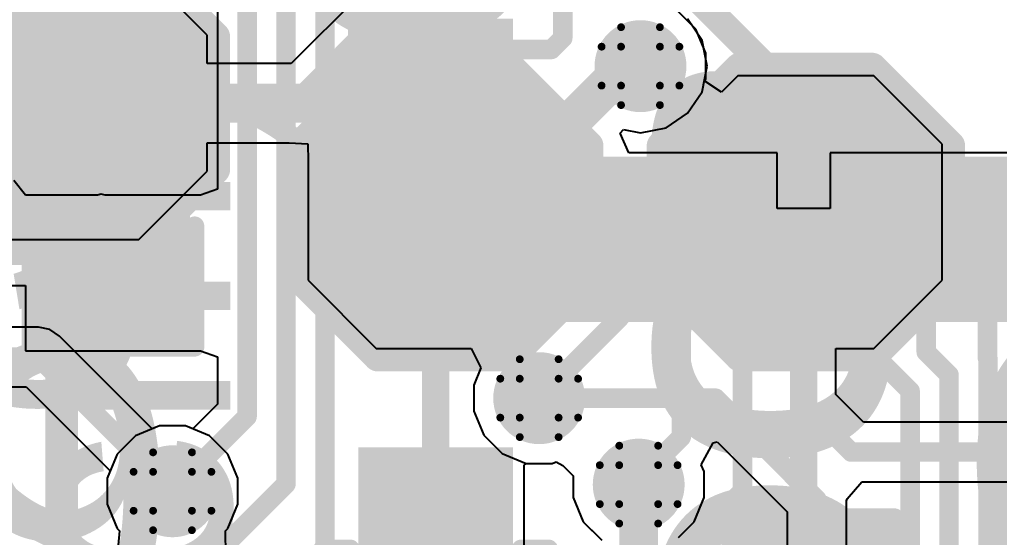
# Model space of a CAD drawing. Header units: inches. Extents: x -1 to 13, y -1.6 to 0.5.
# Drawn here: x 2.3918 to 2.6438, y -0.6376 to -0.5045 of the extents above; entities that cross this region are included whole.
import ezdxf

# ---------------------------------------------------------------- set-up
doc = ezdxf.new("R2010")
doc.units = ezdxf.units.IN
doc.header["$MEASUREMENT"] = 0
for name, color, linetype in [('Bottom Layer', 5, 'Continuous'), ('Bottom Overlay', 54, 'Continuous'), ('Bottom Paste', 16, 'Continuous'), ('Bottom Solder', 6, 'Continuous'), ('Dimensions', 6, 'Continuous'), ('Drill Drawing', 1, 'Continuous'), ('Top Glue Points', 56, 'Continuous'), ('Top Layer', 1, 'Continuous'), ('Top Overlay', 2, 'Continuous'), ('Top Paste', 8, 'Continuous'), ('Top Solder', 216, 'Continuous'), ('Via Holes', 16, 'Continuous')]:
    doc.layers.add(name, color=color, linetype=linetype)
doc.styles.add('Arial', font='', dxfattribs={"height": 0.2})
doc.styles.add('Arial_Bold', font='', dxfattribs={"height": 0.2})
doc.styles.get('Arial').set_extended_font_data('Arial')
doc.styles.get('Arial_Bold').set_extended_font_data('Arial', bold=True)

# ---------------------------------------------------------------- blocks, each defined once
blk = doc.blocks.new('CAP_0603_36')
at = {"layer": 'Top Layer'}
for points in [[(-0.015, 0.0175), (-0.015, -0.0175), (-0.045, -0.0175), (-0.045, 0.0175)], [(0.045, 0.0175), (0.045, -0.0175), (0.015, -0.0175), (0.015, 0.0175)]]:
    blk.add_hatch(color=1, dxfattribs=at).paths.add_polyline_path(points)
at = {"layer": 'Top Paste'}
for points in [[(-0.015, 0.0175), (-0.015, -0.0175), (-0.045, -0.0175), (-0.045, 0.0175)], [(0.045, 0.0175), (0.045, -0.0175), (0.015, -0.0175), (0.015, 0.0175)]]:
    blk.add_hatch(color=8, dxfattribs=at).paths.add_polyline_path(points)
at = {"layer": 'Top Solder'}
for points in [[(-0.01264, 0.01986), (-0.01264, -0.01986), (-0.04736, -0.01986), (-0.04736, 0.01986)], [(0.04736, 0.01986), (0.04736, -0.01986), (0.01264, -0.01986), (0.01264, 0.01986)]]:
    blk.add_hatch(color=216, dxfattribs=at).paths.add_polyline_path(points)
at = {"layer": 'Top Overlay', "const_width": 0.005}
for points in [[(-0.049, -0.021), (-0.049, 0.021)], [(-0.018, 0.021), (-0.049, 0.021)], [(0.049, 0.021), (0.018, 0.021)], [(0.049, -0.021), (0.049, 0.021)], [(-0.018, -0.021), (-0.049, -0.021)], [(0.049, -0.021), (0.018, -0.021)]]:
    blk.add_lwpolyline(points, dxfattribs=at)
at = {"layer": 'Top Overlay', "const_width": 0.0025}
for points in [[(-0.05025, 0.021, 1), (-0.04775, 0.021, 1)], [(-0.05025, 0.021, 1), (-0.04775, 0.021, 1)], [(-0.01925, 0.021, 1), (-0.01675, 0.021, 1)], [(0.01675, 0.021, 1), (0.01925, 0.021, 1)], [(0.04775, 0.021, 1), (0.05025, 0.021, 1)], [(0.04775, 0.021, 1), (0.05025, 0.021, 1)], [(-0.05025, -0.021, 1), (-0.04775, -0.021, 1)], [(-0.05025, -0.021, 1), (-0.04775, -0.021, 1)], [(-0.01925, -0.021, 1), (-0.01675, -0.021, 1)], [(0.01675, -0.021, 1), (0.01925, -0.021, 1)], [(0.04775, -0.021, 1), (0.05025, -0.021, 1)], [(0.04775, -0.021, 1), (0.05025, -0.021, 1)]]:
    blk.add_lwpolyline(points, format="xyb", close=True, dxfattribs=at)
blk = doc.blocks.new('CAP_0603_46')
at = {"layer": 'Top Layer'}
for points in [[(-0.015, 0.0175), (-0.015, -0.0175), (-0.045, -0.0175), (-0.045, 0.0175)], [(0.045, 0.0175), (0.045, -0.0175), (0.015, -0.0175), (0.015, 0.0175)]]:
    blk.add_hatch(color=1, dxfattribs=at).paths.add_polyline_path(points)
at = {"layer": 'Top Paste'}
for points in [[(-0.015, 0.0175), (-0.015, -0.0175), (-0.045, -0.0175), (-0.045, 0.0175)], [(0.045, 0.0175), (0.045, -0.0175), (0.015, -0.0175), (0.015, 0.0175)]]:
    blk.add_hatch(color=8, dxfattribs=at).paths.add_polyline_path(points)
at = {"layer": 'Top Solder'}
for points in [[(-0.01264, 0.01986), (-0.01264, -0.01986), (-0.04736, -0.01986), (-0.04736, 0.01986)], [(0.04736, 0.01986), (0.04736, -0.01986), (0.01264, -0.01986), (0.01264, 0.01986)]]:
    blk.add_hatch(color=216, dxfattribs=at).paths.add_polyline_path(points)
at = {"layer": 'Top Overlay', "const_width": 0.005}
for points in [[(-0.049, -0.021), (-0.049, 0.021)], [(-0.018, 0.021), (-0.049, 0.021)], [(0.049, 0.021), (0.018, 0.021)], [(0.049, -0.021), (0.049, 0.021)], [(-0.018, -0.021), (-0.049, -0.021)], [(0.049, -0.021), (0.018, -0.021)]]:
    blk.add_lwpolyline(points, dxfattribs=at)
at = {"layer": 'Top Overlay', "const_width": 0.0025}
for points in [[(-0.05025, 0.021, 1), (-0.04775, 0.021, 1)], [(-0.05025, 0.021, 1), (-0.04775, 0.021, 1)], [(-0.01925, 0.021, 1), (-0.01675, 0.021, 1)], [(0.01675, 0.021, 1), (0.01925, 0.021, 1)], [(0.04775, 0.021, 1), (0.05025, 0.021, 1)], [(0.04775, 0.021, 1), (0.05025, 0.021, 1)], [(-0.05025, -0.021, 1), (-0.04775, -0.021, 1)], [(-0.05025, -0.021, 1), (-0.04775, -0.021, 1)], [(-0.01925, -0.021, 1), (-0.01675, -0.021, 1)], [(0.01675, -0.021, 1), (0.01925, -0.021, 1)], [(0.04775, -0.021, 1), (0.05025, -0.021, 1)], [(0.04775, -0.021, 1), (0.05025, -0.021, 1)]]:
    blk.add_lwpolyline(points, format="xyb", close=True, dxfattribs=at)
blk = doc.blocks.new('SOD_323_56')
at = {"layer": 'Top Layer'}
for points in [[(-0.02953, -0.01772), (-0.06102, -0.01772), (-0.06102, 0.01772), (-0.02953, 0.01772)], [(0.06102, -0.01772), (0.02953, -0.01772), (0.02953, 0.01772), (0.06102, 0.01772)]]:
    blk.add_hatch(color=1, dxfattribs=at).paths.add_polyline_path(points)
at = {"layer": 'Top Overlay'}
for points in [[(-0.079, 0.019), (-0.036, 0.019), (-0.036, 0.031), (-0.079, 0.031)], [(-0.079, -0.02), (-0.062, -0.02), (-0.062, 0.02), (-0.079, 0.02)], [(-0.079, -0.031), (-0.036, -0.031), (-0.036, -0.019), (-0.079, -0.019)]]:
    blk.add_hatch(color=2, dxfattribs=at).paths.add_polyline_path(points)
at = {"layer": 'Top Paste'}
for points in [[(-0.02953, -0.01772), (-0.06102, -0.01772), (-0.06102, 0.01772), (-0.02953, 0.01772)], [(0.06102, -0.01772), (0.02953, -0.01772), (0.02953, 0.01772), (0.06102, 0.01772)]]:
    blk.add_hatch(color=8, dxfattribs=at).paths.add_polyline_path(points)
at = {"layer": 'Top Solder'}
for points in [[(-0.02736, -0.01988), (-0.06319, -0.01988), (-0.06319, 0.01988), (-0.02736, 0.01988)], [(0.06319, -0.01988), (0.02736, -0.01988), (0.02736, 0.01988), (0.06319, 0.01988)]]:
    blk.add_hatch(color=216, dxfattribs=at).paths.add_polyline_path(points)
at = {"layer": 'Top Overlay', "const_width": 0.005}
for points in [[(-0.036, 0.029), (0.037, 0.029)], [(0.037, 0.029), (0.037, 0.022)], [(0.037, -0.022), (0.037, -0.029)], [(-0.036, -0.029), (0.037, -0.029)]]:
    blk.add_lwpolyline(points, dxfattribs=at)
at = {"layer": 'Top Overlay', "const_width": 0.0025}
for points in [[(-0.03725, 0.029, 1), (-0.03475, 0.029, 1)], [(0.03575, 0.029, 1), (0.03825, 0.029, 1)], [(0.03575, 0.029, 1), (0.03825, 0.029, 1)], [(0.03575, 0.022, 1), (0.03825, 0.022, 1)], [(0.03575, -0.022, 1), (0.03825, -0.022, 1)], [(-0.03725, -0.029, 1), (-0.03475, -0.029, 1)], [(0.03575, -0.029, 1), (0.03825, -0.029, 1)], [(0.03575, -0.029, 1), (0.03825, -0.029, 1)]]:
    blk.add_lwpolyline(points, format="xyb", close=True, dxfattribs=at)
blk = doc.blocks.new('TEST_POINT_B_85')
at = {"layer": 'Bottom Layer'}
blk.add_hatch(color=5, dxfattribs=at).paths.add_polyline_path([(0.015, 0.03), (-0.015, 0.03), (-0.03, 0.015), (-0.03, -0.015), (-0.015, -0.03), (0.015, -0.03), (0.03, -0.015), (0.03, 0.015)])
at = {"layer": 'Bottom Paste'}
blk.add_hatch(color=16, dxfattribs=at).paths.add_polyline_path([(0.015, 0.03), (-0.015, 0.03), (-0.03, 0.015), (-0.03, -0.015), (-0.015, -0.03), (0.015, -0.03), (0.03, -0.015), (0.03, 0.015)])
at = {"layer": 'Bottom Solder'}
blk.add_hatch(color=6, dxfattribs=at).paths.add_polyline_path([(0.017, 0.034), (-0.017, 0.034), (-0.034, 0.017), (-0.034, -0.017), (-0.017, -0.034), (0.017, -0.034), (0.034, -0.017), (0.034, 0.017)])
at = {"layer": 'Bottom Overlay', "const_width": 0.00787}
for points in [[(-0.017, 0.037), (-0.037, 0.017)], [(0.017, 0.037), (-0.017, 0.037)], [(0.037, 0.017), (0.017, 0.037)], [(-0.037, 0.017), (-0.037, -0.017)], [(0.037, 0.017), (0.037, -0.017)], [(-0.017, -0.037), (-0.037, -0.017)], [(0.037, -0.017), (0.017, -0.037)], [(0.017, -0.037), (-0.017, -0.037)]]:
    blk.add_lwpolyline(points, dxfattribs=at)
at = {"layer": 'Bottom Overlay', "const_width": 0.00394}
for points in [[(-0.01897, 0.037, 1), (-0.01503, 0.037, 1)], [(-0.01897, 0.037, 1), (-0.01503, 0.037, 1)], [(0.01503, 0.037, 1), (0.01897, 0.037, 1)], [(0.01503, 0.037, 1), (0.01897, 0.037, 1)], [(-0.03897, 0.017, 1), (-0.03503, 0.017, 1)], [(-0.03897, 0.017, 1), (-0.03503, 0.017, 1)], [(0.03503, 0.017, 1), (0.03897, 0.017, 1)], [(0.03503, 0.017, 1), (0.03897, 0.017, 1)], [(-0.03897, -0.017, 1), (-0.03503, -0.017, 1)], [(-0.03897, -0.017, 1), (-0.03503, -0.017, 1)], [(0.03503, -0.017, 1), (0.03897, -0.017, 1)], [(0.03503, -0.017, 1), (0.03897, -0.017, 1)], [(-0.01897, -0.037, 1), (-0.01503, -0.037, 1)], [(-0.01897, -0.037, 1), (-0.01503, -0.037, 1)], [(0.01503, -0.037, 1), (0.01897, -0.037, 1)], [(0.01503, -0.037, 1), (0.01897, -0.037, 1)]]:
    blk.add_lwpolyline(points, format="xyb", close=True, dxfattribs=at)
blk = doc.blocks.new('QFN_56__7X7__125')
at = {"layer": 'Top Layer'}
for points in [[(0.11813, 0.01181), (0.15258, 0.01181), (0.15258, 0.00394), (0.11813, 0.00394)], [(0.11813, -0.00394), (0.15258, -0.00394), (0.15258, -0.01181), (0.11813, -0.01181)], [(0.11813, -0.01968), (0.15258, -0.01968), (0.15258, -0.02756), (0.11813, -0.02756)], [(0.11813, -0.03543), (0.15258, -0.03543), (0.15258, -0.04331), (0.11813, -0.04331)], [(0.11813, -0.05118), (0.15258, -0.05118), (0.15258, -0.05906), (0.11813, -0.05906)], [(0.11813, -0.06693), (0.15258, -0.06693), (0.15258, -0.0748), (0.11813, -0.0748)], [(0.11813, -0.08268), (0.15258, -0.08268), (0.15258, -0.09055), (0.11813, -0.09055)], [(0.11813, -0.09843), (0.15258, -0.09843), (0.15258, -0.1063), (0.11813, -0.1063)], [(0.08268, -0.15258), (0.08268, -0.11813), (0.09055, -0.11813), (0.09055, -0.15258)], [(0.09843, -0.15258), (0.09843, -0.11813), (0.1063, -0.11813), (0.1063, -0.15258)]]:
    blk.add_hatch(color=1, dxfattribs=at).paths.add_polyline_path(points)
at = {"layer": 'Top Paste'}
for points in [[(0.11813, 0.01181), (0.15258, 0.01181), (0.15258, 0.00394), (0.11813, 0.00394)], [(0.11813, -0.00394), (0.15258, -0.00394), (0.15258, -0.01181), (0.11813, -0.01181)], [(0.11813, -0.01968), (0.15258, -0.01968), (0.15258, -0.02756), (0.11813, -0.02756)], [(0.11813, -0.03543), (0.15258, -0.03543), (0.15258, -0.04331), (0.11813, -0.04331)], [(0.11813, -0.05118), (0.15258, -0.05118), (0.15258, -0.05906), (0.11813, -0.05906)], [(0.11813, -0.06693), (0.15258, -0.06693), (0.15258, -0.0748), (0.11813, -0.0748)], [(0.11813, -0.08268), (0.15258, -0.08268), (0.15258, -0.09055), (0.11813, -0.09055)], [(0.11813, -0.09843), (0.15258, -0.09843), (0.15258, -0.1063), (0.11813, -0.1063)], [(0.08268, -0.15258), (0.08268, -0.11813), (0.09055, -0.11813), (0.09055, -0.15258)], [(0.09843, -0.15258), (0.09843, -0.11813), (0.1063, -0.11813), (0.1063, -0.15258)]]:
    blk.add_hatch(color=8, dxfattribs=at).paths.add_polyline_path(points)
at = {"layer": 'Top Solder'}
for points in [[(0.11413, 0.01581), (0.15658, 0.01581), (0.15658, -0.00006), (0.11413, -0.00006)], [(0.11413, 0.00006), (0.15658, 0.00006), (0.15658, -0.01581), (0.11413, -0.01581)], [(0.11413, -0.01568), (0.15658, -0.01568), (0.15658, -0.03156), (0.11413, -0.03156)], [(0.11413, -0.03143), (0.15658, -0.03143), (0.15658, -0.04731), (0.11413, -0.04731)], [(0.11413, -0.04718), (0.15658, -0.04718), (0.15658, -0.06305), (0.11413, -0.06305)], [(0.11413, -0.06293), (0.15658, -0.06293), (0.15658, -0.0788), (0.11413, -0.0788)], [(0.11413, -0.07868), (0.15658, -0.07868), (0.15658, -0.09455), (0.11413, -0.09455)], [(0.11413, -0.09443), (0.15658, -0.09443), (0.15658, -0.1103), (0.11413, -0.1103)], [(0.07868, -0.15658), (0.07868, -0.11413), (0.09455, -0.11413), (0.09455, -0.15658)], [(0.09443, -0.15658), (0.09443, -0.11413), (0.1103, -0.11413), (0.1103, -0.15658)]]:
    blk.add_hatch(color=216, dxfattribs=at).paths.add_polyline_path(points)
at = {"layer": 'Top Overlay', "const_width": 0.00787}
for points in [[(0.1378, -0.1378), (0.1378, -0.11811)], [(0.1378, -0.1378), (0.11811, -0.1378)]]:
    blk.add_lwpolyline(points, dxfattribs=at)
at = {"layer": 'Top Overlay', "const_width": 0.00394}
for points in [[(0.13583, -0.11811, 1), (0.13976, -0.11811, 1)], [(0.11614, -0.1378, 1), (0.12008, -0.1378, 1)], [(0.13583, -0.1378, 1), (0.13976, -0.1378, 1)], [(0.13583, -0.1378, 1), (0.13976, -0.1378, 1)]]:
    blk.add_lwpolyline(points, format="xyb", close=True, dxfattribs=at)
blk = doc.blocks.new('TEST_POINT_B_132')
at = {"layer": 'Bottom Layer'}
blk.add_hatch(color=5, dxfattribs=at).paths.add_polyline_path([(0.015, 0.03), (-0.015, 0.03), (-0.03, 0.015), (-0.03, -0.015), (-0.015, -0.03), (0.015, -0.03), (0.03, -0.015), (0.03, 0.015)])
at = {"layer": 'Bottom Paste'}
blk.add_hatch(color=16, dxfattribs=at).paths.add_polyline_path([(0.015, 0.03), (-0.015, 0.03), (-0.03, 0.015), (-0.03, -0.015), (-0.015, -0.03), (0.015, -0.03), (0.03, -0.015), (0.03, 0.015)])
at = {"layer": 'Bottom Solder'}
blk.add_hatch(color=6, dxfattribs=at).paths.add_polyline_path([(0.017, 0.034), (-0.017, 0.034), (-0.034, 0.017), (-0.034, -0.017), (-0.017, -0.034), (0.017, -0.034), (0.034, -0.017), (0.034, 0.017)])
at = {"layer": 'Bottom Overlay', "const_width": 0.00787}
for points in [[(-0.017, 0.037), (-0.037, 0.017)], [(0.017, 0.037), (-0.017, 0.037)], [(0.037, 0.017), (0.017, 0.037)], [(-0.037, 0.017), (-0.037, -0.017)], [(0.037, 0.017), (0.037, -0.017)], [(-0.017, -0.037), (-0.037, -0.017)], [(0.037, -0.017), (0.017, -0.037)], [(0.017, -0.037), (-0.017, -0.037)]]:
    blk.add_lwpolyline(points, dxfattribs=at)
at = {"layer": 'Bottom Overlay', "const_width": 0.00394}
for points in [[(-0.01897, 0.037, 1), (-0.01503, 0.037, 1)], [(-0.01897, 0.037, 1), (-0.01503, 0.037, 1)], [(0.01503, 0.037, 1), (0.01897, 0.037, 1)], [(0.01503, 0.037, 1), (0.01897, 0.037, 1)], [(-0.03897, 0.017, 1), (-0.03503, 0.017, 1)], [(-0.03897, 0.017, 1), (-0.03503, 0.017, 1)], [(0.03503, 0.017, 1), (0.03897, 0.017, 1)], [(0.03503, 0.017, 1), (0.03897, 0.017, 1)], [(-0.03897, -0.017, 1), (-0.03503, -0.017, 1)], [(-0.03897, -0.017, 1), (-0.03503, -0.017, 1)], [(0.03503, -0.017, 1), (0.03897, -0.017, 1)], [(0.03503, -0.017, 1), (0.03897, -0.017, 1)], [(-0.01897, -0.037, 1), (-0.01503, -0.037, 1)], [(-0.01897, -0.037, 1), (-0.01503, -0.037, 1)], [(0.01503, -0.037, 1), (0.01897, -0.037, 1)], [(0.01503, -0.037, 1), (0.01897, -0.037, 1)]]:
    blk.add_lwpolyline(points, format="xyb", close=True, dxfattribs=at)
blk = doc.blocks.new('TEST_POINT_B_133')
at = {"layer": 'Bottom Layer'}
blk.add_hatch(color=5, dxfattribs=at).paths.add_polyline_path([(0.015, 0.03), (-0.015, 0.03), (-0.03, 0.015), (-0.03, -0.015), (-0.015, -0.03), (0.015, -0.03), (0.03, -0.015), (0.03, 0.015)])
at = {"layer": 'Bottom Paste'}
blk.add_hatch(color=16, dxfattribs=at).paths.add_polyline_path([(0.015, 0.03), (-0.015, 0.03), (-0.03, 0.015), (-0.03, -0.015), (-0.015, -0.03), (0.015, -0.03), (0.03, -0.015), (0.03, 0.015)])
at = {"layer": 'Bottom Solder'}
blk.add_hatch(color=6, dxfattribs=at).paths.add_polyline_path([(0.017, 0.034), (-0.017, 0.034), (-0.034, 0.017), (-0.034, -0.017), (-0.017, -0.034), (0.017, -0.034), (0.034, -0.017), (0.034, 0.017)])
at = {"layer": 'Bottom Overlay', "const_width": 0.00787}
for points in [[(-0.017, 0.037), (-0.037, 0.017)], [(0.017, 0.037), (-0.017, 0.037)], [(0.037, 0.017), (0.017, 0.037)], [(-0.037, 0.017), (-0.037, -0.017)], [(0.037, 0.017), (0.037, -0.017)], [(-0.017, -0.037), (-0.037, -0.017)], [(0.037, -0.017), (0.017, -0.037)], [(0.017, -0.037), (-0.017, -0.037)]]:
    blk.add_lwpolyline(points, dxfattribs=at)
at = {"layer": 'Bottom Overlay', "const_width": 0.00394}
for points in [[(-0.01897, 0.037, 1), (-0.01503, 0.037, 1)], [(-0.01897, 0.037, 1), (-0.01503, 0.037, 1)], [(0.01503, 0.037, 1), (0.01897, 0.037, 1)], [(0.01503, 0.037, 1), (0.01897, 0.037, 1)], [(-0.03897, 0.017, 1), (-0.03503, 0.017, 1)], [(-0.03897, 0.017, 1), (-0.03503, 0.017, 1)], [(0.03503, 0.017, 1), (0.03897, 0.017, 1)], [(0.03503, 0.017, 1), (0.03897, 0.017, 1)], [(-0.03897, -0.017, 1), (-0.03503, -0.017, 1)], [(-0.03897, -0.017, 1), (-0.03503, -0.017, 1)], [(0.03503, -0.017, 1), (0.03897, -0.017, 1)], [(0.03503, -0.017, 1), (0.03897, -0.017, 1)], [(-0.01897, -0.037, 1), (-0.01503, -0.037, 1)], [(-0.01897, -0.037, 1), (-0.01503, -0.037, 1)], [(0.01503, -0.037, 1), (0.01897, -0.037, 1)], [(0.01503, -0.037, 1), (0.01897, -0.037, 1)]]:
    blk.add_lwpolyline(points, format="xyb", close=True, dxfattribs=at)

msp = doc.modelspace()

# ---------------------------------------------------------------- hatches: boundary and pattern name
at = {"layer": 'Bottom Layer'}
h = msp.add_hatch(color=5, dxfattribs=at)
edge = h.paths.add_edge_path()
edge.add_arc((2.55146, -0.5165), 0.01181, 0, 360)
h = msp.add_hatch(color=5, dxfattribs=at)
edge = h.paths.add_edge_path()
edge.add_arc((2.52541, -0.60179), 0.01181, 0, 360)
h = msp.add_hatch(color=5, dxfattribs=at)
edge = h.paths.add_edge_path()
edge.add_arc((2.551, -0.624), 0.01181, 0, 360)
h = msp.add_hatch(color=5, dxfattribs=at)
edge = h.paths.add_edge_path()
edge.add_arc((2.43112, -0.62571), 0.01181, 0, 360)
at = {"layer": 'Top Glue Points'}
msp.add_hatch(color=56, dxfattribs=at).paths.add_polyline_path([(2.40518, -0.53174), (2.40518, -0.54748), (2.4288, -0.54748), (2.4288, -0.53174)])
at = {"layer": 'Top Layer'}
h = msp.add_hatch(color=1, dxfattribs=at)
edge = h.paths.add_edge_path()
edge.add_arc((2.55146, -0.5165), 0.01181, 0, 360)
msp.add_hatch(color=1, dxfattribs=at).paths.add_polyline_path([(2.48, -0.537), (2.515, -0.537), (2.515, -0.524), (2.48, -0.524)])
h = msp.add_hatch(color=1, dxfattribs=at)
edge = h.paths.add_edge_path()
edge.add_arc((2.52541, -0.60179), 0.01181, 0, 360)
h = msp.add_hatch(color=1, dxfattribs=at)
edge = h.paths.add_edge_path()
edge.add_arc((2.551, -0.624), 0.01181, 0, 360)
h = msp.add_hatch(color=1, dxfattribs=at)
edge = h.paths.add_edge_path()
edge.add_arc((2.43112, -0.62571), 0.01181, 0, 360)
at = {"layer": 'Via Holes'}
h = msp.add_hatch(color=7, dxfattribs=at)
edge = h.paths.add_edge_path()
edge.add_arc((2.55146, -0.5165), 0.00591, 0, 360)
h = msp.add_hatch(color=7, dxfattribs=at)
edge = h.paths.add_edge_path()
edge.add_arc((2.52541, -0.60179), 0.00591, 0, 360)
h = msp.add_hatch(color=7, dxfattribs=at)
edge = h.paths.add_edge_path()
edge.add_arc((2.551, -0.624), 0.00591, 0, 360)
h = msp.add_hatch(color=7, dxfattribs=at)
edge = h.paths.add_edge_path()
edge.add_arc((2.43112, -0.62571), 0.00591, 0, 360)

# ---------------------------------------------------------------- linework, layer by layer
at = {"layer": 'Bottom Layer'}
for p, q in [((2.49246, -0.48502), (2.46167, -0.5158)), ((2.44, -0.5085), (2.42729, -0.49579)), ((2.56571, -0.50697), (2.56098, -0.50225)), ((2.44, -0.5158), (2.44, -0.5085)), ((2.56827, -0.51315), (2.56571, -0.50697)), ((2.56827, -0.51984), (2.56827, -0.51315)), ((2.46167, -0.5158), (2.44, -0.5158)), ((2.5765, -0.519), (2.57228, -0.52322)), ((2.6115, -0.519), (2.5765, -0.519)), ((2.629, -0.5365), (2.6115, -0.519)), ((2.56804, -0.52038), (2.56827, -0.51984)), ((2.57228, -0.52322), (2.56804, -0.52038)), ((2.44, -0.5435), (2.44, -0.5362)), ((2.44, -0.5362), (2.46113, -0.5362)), ((2.46113, -0.5362), (2.4659, -0.53649)), ((2.4659, -0.53649), (2.466, -0.54093)), ((2.629, -0.5715), (2.629, -0.5365)), ((2.466, -0.54093), (2.466, -0.5715)), ((2.4225, -0.561), (2.44, -0.5435)), ((2.3875, -0.561), (2.4225, -0.561)), ((2.466, -0.5715), (2.4835, -0.589)), ((2.6115, -0.589), (2.629, -0.5715)), ((2.39664, -0.58359), (2.36634, -0.58359)), ((2.39957, -0.58417), (2.39664, -0.58359)), ((2.40205, -0.58583), (2.39957, -0.58417)), ((2.4259, -0.60968), (2.40205, -0.58583)), ((2.4835, -0.589), (2.50789, -0.589)), ((2.50789, -0.589), (2.51044, -0.594)), ((2.60165, -0.60083), (2.60165, -0.589)), ((2.60165, -0.589), (2.6115, -0.589)), ((2.51044, -0.594), (2.5086, -0.59845)), ((2.3178, -0.59888), (2.39348, -0.59888)), ((2.39348, -0.59888), (2.41509, -0.62049)), ((2.5086, -0.59845), (2.5086, -0.60513)), ((2.60881, -0.60799), (2.60165, -0.60083)), ((2.5086, -0.60513), (2.51116, -0.61131)), ((2.42778, -0.6089), (2.4259, -0.60968)), ((2.43446, -0.6089), (2.42778, -0.6089)), ((2.44064, -0.61146), (2.43446, -0.6089)), ((2.70276, -0.60799), (2.60881, -0.60799)), ((2.44537, -0.61619), (2.44064, -0.61146)), ((2.51116, -0.61131), (2.51589, -0.61604)), ((2.5671, -0.61894), (2.57015, -0.61323)), ((2.57015, -0.61323), (2.57121, -0.61302)), ((2.57121, -0.61302), (2.58915, -0.63097)), ((2.44793, -0.62237), (2.44537, -0.61619)), ((2.51589, -0.61604), (2.52207, -0.6186)), ((2.52207, -0.6186), (2.52875, -0.6186)), ((2.52875, -0.6186), (2.52981, -0.61816)), ((2.52981, -0.61816), (2.5315, -0.61912)), ((2.5315, -0.61912), (2.53419, -0.62176)), ((2.56781, -0.62066), (2.5671, -0.61894)), ((2.41509, -0.62049), (2.41431, -0.62237)), ((2.53419, -0.62176), (2.53419, -0.62734)), ((2.56781, -0.62734), (2.56781, -0.62066)), ((2.41431, -0.62237), (2.41431, -0.62906)), ((2.44793, -0.62906), (2.44793, -0.62237)), ((2.60457, -0.62766), (2.60836, -0.62329)), ((2.60836, -0.62329), (2.70276, -0.62329)), ((2.53419, -0.62734), (2.53675, -0.63352)), ((2.56525, -0.63352), (2.56781, -0.62734)), ((2.41431, -0.62906), (2.41687, -0.63524)), ((2.44537, -0.63524), (2.44793, -0.62906)), ((2.60445, -0.62815), (2.60457, -0.62766)), ((2.60445, -0.73361), (2.60445, -0.62815)), ((2.58915, -0.63097), (2.58915, -0.73044)), ((2.53675, -0.63352), (2.5408, -0.63758)), ((2.5612, -0.63758), (2.56525, -0.63352)), ((2.41687, -0.63524), (2.41752, -0.63588)), ((2.41752, -0.63588), (2.41687, -0.64231)), ((2.44473, -0.63587), (2.44537, -0.63524)), ((2.44483, -0.64207), (2.44473, -0.63587))]:
    msp.add_line(p, q, dxfattribs=at)
for points, const_width in [([(2.4659, -0.526), (2.49967, -0.49223)], 0.01), ([(2.52227, -0.542), (2.54777, -0.5165)], 0.01), ([(2.54777, -0.5165), (2.55146, -0.5165)], 0.01), ([(2.409, -0.526), (2.4659, -0.526)], 0.01), ([(2.501, -0.542), (2.52227, -0.542)], 0.01), ([(2.501, -0.554), (2.501, -0.542)], 0.005), ([(2.594, -0.604), (2.594, -0.554)], 0.005), ([(2.28417, -0.59124), (2.39664, -0.59124)], 0.005), ([(2.39664, -0.59124), (2.43112, -0.62571)], 0.005), ([(2.52541, -0.60179), (2.57079, -0.60179)], 0.005), ([(2.57079, -0.60179), (2.5968, -0.6278)], 0.005), ([(2.594, -0.604), (2.60564, -0.61564)], 0.005), ([(2.60564, -0.61564), (2.71779, -0.61564)], 0.005), ([(2.551, -0.65957), (2.551, -0.624)], 0.01), ([(2.5968, -0.73361), (2.5968, -0.6278)], 0.005)]:
    msp.add_lwpolyline(points, dxfattribs=dict(at, const_width=const_width))
for points, const_width in [([(2.54527, -0.5165, 1), (2.55027, -0.5165, 1)], 0.005), ([(2.54527, -0.5165, 1), (2.55027, -0.5165, 1)], 0.005), ([(2.54896, -0.5165, 1), (2.55396, -0.5165, 1)], 0.005), ([(2.4065, -0.526, 1), (2.4115, -0.526, 1)], 0.005), ([(2.4634, -0.526, 1), (2.4684, -0.526, 1)], 0.005), ([(2.4634, -0.526, 1), (2.4684, -0.526, 1)], 0.005), ([(2.4985, -0.542, 1), (2.5035, -0.542, 1)], 0.005), ([(2.51977, -0.542, 1), (2.52477, -0.542, 1)], 0.005), ([(2.51977, -0.542, 1), (2.52477, -0.542, 1)], 0.005), ([(2.49975, -0.542, 1), (2.50225, -0.542, 1)], 0.0025), ([(2.49975, -0.554, 1), (2.50225, -0.554, 1)], 0.0025), ([(2.59275, -0.554, 1), (2.59525, -0.554, 1)], 0.0025), ([(2.39539, -0.59124, 1), (2.39789, -0.59124, 1)], 0.0025), ([(2.39539, -0.59124, 1), (2.39789, -0.59124, 1)], 0.0025), ([(2.52416, -0.60179, 1), (2.52666, -0.60179, 1)], 0.0025), ([(2.56954, -0.60179, 1), (2.57204, -0.60179, 1)], 0.0025), ([(2.56954, -0.60179, 1), (2.57204, -0.60179, 1)], 0.0025), ([(2.59275, -0.604, 1), (2.59525, -0.604, 1)], 0.0025), ([(2.59275, -0.604, 1), (2.59525, -0.604, 1)], 0.0025), ([(2.60439, -0.61564, 1), (2.60689, -0.61564, 1)], 0.0025), ([(2.60439, -0.61564, 1), (2.60689, -0.61564, 1)], 0.0025), ([(2.5485, -0.624, 1), (2.5535, -0.624, 1)], 0.005), ([(2.42987, -0.62571, 1), (2.43237, -0.62571, 1)], 0.0025), ([(2.59555, -0.6278, 1), (2.59805, -0.6278, 1)], 0.0025), ([(2.59555, -0.6278, 1), (2.59805, -0.6278, 1)], 0.0025)]:
    msp.add_lwpolyline(points, format="xyb", close=True, dxfattribs=dict(at, const_width=const_width))
at = {"layer": 'Drill Drawing', "const_width": 0.002}
for points in [[(2.54646, -0.5115), (2.54646, -0.5065)], [(2.54646, -0.5065), (2.55646, -0.5065)], [(2.55646, -0.5115), (2.55646, -0.5065)], [(2.54146, -0.5215), (2.54146, -0.5115)], [(2.54146, -0.5115), (2.54646, -0.5115)], [(2.55646, -0.5115), (2.56146, -0.5115)], [(2.56146, -0.5215), (2.56146, -0.5115)], [(2.54146, -0.5215), (2.54646, -0.5215)], [(2.54646, -0.5265), (2.54646, -0.5215)], [(2.55646, -0.5215), (2.56146, -0.5215)], [(2.55646, -0.5265), (2.55646, -0.5215)], [(2.54646, -0.5265), (2.55646, -0.5265)], [(2.52041, -0.59679), (2.52041, -0.59179)], [(2.52041, -0.59179), (2.53041, -0.59179)], [(2.53041, -0.59679), (2.53041, -0.59179)], [(2.51541, -0.60679), (2.51541, -0.59679)], [(2.51541, -0.59679), (2.52041, -0.59679)], [(2.53041, -0.59679), (2.53541, -0.59679)], [(2.53541, -0.60679), (2.53541, -0.59679)], [(2.51541, -0.60679), (2.52041, -0.60679)], [(2.52041, -0.61179), (2.52041, -0.60679)], [(2.53041, -0.60679), (2.53541, -0.60679)], [(2.53041, -0.61179), (2.53041, -0.60679)], [(2.52041, -0.61179), (2.53041, -0.61179)], [(2.42612, -0.62071), (2.42612, -0.61571)], [(2.42612, -0.61571), (2.43612, -0.61571)], [(2.43612, -0.62071), (2.43612, -0.61571)], [(2.546, -0.619), (2.546, -0.614)], [(2.546, -0.614), (2.556, -0.614)], [(2.556, -0.619), (2.556, -0.614)], [(2.42112, -0.63071), (2.42112, -0.62071)], [(2.42112, -0.62071), (2.42612, -0.62071)], [(2.43612, -0.62071), (2.44112, -0.62071)], [(2.44112, -0.63071), (2.44112, -0.62071)], [(2.541, -0.629), (2.541, -0.619)], [(2.541, -0.619), (2.546, -0.619)], [(2.556, -0.619), (2.561, -0.619)], [(2.561, -0.629), (2.561, -0.619)], [(2.42112, -0.63071), (2.42612, -0.63071)], [(2.42612, -0.63571), (2.42612, -0.63071)], [(2.43612, -0.63071), (2.44112, -0.63071)], [(2.43612, -0.63571), (2.43612, -0.63071)], [(2.541, -0.629), (2.546, -0.629)], [(2.546, -0.634), (2.546, -0.629)], [(2.556, -0.629), (2.561, -0.629)], [(2.556, -0.634), (2.556, -0.629)], [(2.42612, -0.63571), (2.43612, -0.63571)], [(2.546, -0.634), (2.556, -0.634)]]:
    msp.add_lwpolyline(points, dxfattribs=at)
at = {"layer": 'Drill Drawing', "const_width": 0.001}
for points in [[(2.54596, -0.5065, 1), (2.54696, -0.5065, 1)], [(2.54596, -0.5065, 1), (2.54696, -0.5065, 1)], [(2.55596, -0.5065, 1), (2.55696, -0.5065, 1)], [(2.55596, -0.5065, 1), (2.55696, -0.5065, 1)], [(2.54096, -0.5115, 1), (2.54196, -0.5115, 1)], [(2.54096, -0.5115, 1), (2.54196, -0.5115, 1)], [(2.54596, -0.5115, 1), (2.54696, -0.5115, 1)], [(2.54596, -0.5115, 1), (2.54696, -0.5115, 1)], [(2.55596, -0.5115, 1), (2.55696, -0.5115, 1)], [(2.55596, -0.5115, 1), (2.55696, -0.5115, 1)], [(2.56096, -0.5115, 1), (2.56196, -0.5115, 1)], [(2.56096, -0.5115, 1), (2.56196, -0.5115, 1)], [(2.54096, -0.5215, 1), (2.54196, -0.5215, 1)], [(2.54096, -0.5215, 1), (2.54196, -0.5215, 1)], [(2.54596, -0.5215, 1), (2.54696, -0.5215, 1)], [(2.54596, -0.5215, 1), (2.54696, -0.5215, 1)], [(2.55596, -0.5215, 1), (2.55696, -0.5215, 1)], [(2.55596, -0.5215, 1), (2.55696, -0.5215, 1)], [(2.56096, -0.5215, 1), (2.56196, -0.5215, 1)], [(2.56096, -0.5215, 1), (2.56196, -0.5215, 1)], [(2.54596, -0.5265, 1), (2.54696, -0.5265, 1)], [(2.54596, -0.5265, 1), (2.54696, -0.5265, 1)], [(2.55596, -0.5265, 1), (2.55696, -0.5265, 1)], [(2.55596, -0.5265, 1), (2.55696, -0.5265, 1)], [(2.51991, -0.59179, 1), (2.52091, -0.59179, 1)], [(2.51991, -0.59179, 1), (2.52091, -0.59179, 1)], [(2.52991, -0.59179, 1), (2.53091, -0.59179, 1)], [(2.52991, -0.59179, 1), (2.53091, -0.59179, 1)], [(2.51491, -0.59679, 1), (2.51591, -0.59679, 1)], [(2.51491, -0.59679, 1), (2.51591, -0.59679, 1)], [(2.51991, -0.59679, 1), (2.52091, -0.59679, 1)], [(2.51991, -0.59679, 1), (2.52091, -0.59679, 1)], [(2.52991, -0.59679, 1), (2.53091, -0.59679, 1)], [(2.52991, -0.59679, 1), (2.53091, -0.59679, 1)], [(2.53491, -0.59679, 1), (2.53591, -0.59679, 1)], [(2.53491, -0.59679, 1), (2.53591, -0.59679, 1)], [(2.51491, -0.60679, 1), (2.51591, -0.60679, 1)], [(2.51491, -0.60679, 1), (2.51591, -0.60679, 1)], [(2.51991, -0.60679, 1), (2.52091, -0.60679, 1)], [(2.51991, -0.60679, 1), (2.52091, -0.60679, 1)], [(2.52991, -0.60679, 1), (2.53091, -0.60679, 1)], [(2.52991, -0.60679, 1), (2.53091, -0.60679, 1)], [(2.53491, -0.60679, 1), (2.53591, -0.60679, 1)], [(2.53491, -0.60679, 1), (2.53591, -0.60679, 1)], [(2.51991, -0.61179, 1), (2.52091, -0.61179, 1)], [(2.51991, -0.61179, 1), (2.52091, -0.61179, 1)], [(2.52991, -0.61179, 1), (2.53091, -0.61179, 1)], [(2.52991, -0.61179, 1), (2.53091, -0.61179, 1)], [(2.42562, -0.61571, 1), (2.42662, -0.61571, 1)], [(2.42562, -0.61571, 1), (2.42662, -0.61571, 1)], [(2.43562, -0.61571, 1), (2.43662, -0.61571, 1)], [(2.43562, -0.61571, 1), (2.43662, -0.61571, 1)], [(2.5455, -0.614, 1), (2.5465, -0.614, 1)], [(2.5455, -0.614, 1), (2.5465, -0.614, 1)], [(2.5555, -0.614, 1), (2.5565, -0.614, 1)], [(2.5555, -0.614, 1), (2.5565, -0.614, 1)], [(2.42062, -0.62071, 1), (2.42162, -0.62071, 1)], [(2.42062, -0.62071, 1), (2.42162, -0.62071, 1)], [(2.42562, -0.62071, 1), (2.42662, -0.62071, 1)], [(2.42562, -0.62071, 1), (2.42662, -0.62071, 1)], [(2.43562, -0.62071, 1), (2.43662, -0.62071, 1)], [(2.43562, -0.62071, 1), (2.43662, -0.62071, 1)], [(2.44062, -0.62071, 1), (2.44162, -0.62071, 1)], [(2.44062, -0.62071, 1), (2.44162, -0.62071, 1)], [(2.5405, -0.619, 1), (2.5415, -0.619, 1)], [(2.5405, -0.619, 1), (2.5415, -0.619, 1)], [(2.5455, -0.619, 1), (2.5465, -0.619, 1)], [(2.5455, -0.619, 1), (2.5465, -0.619, 1)], [(2.5555, -0.619, 1), (2.5565, -0.619, 1)], [(2.5555, -0.619, 1), (2.5565, -0.619, 1)], [(2.5605, -0.619, 1), (2.5615, -0.619, 1)], [(2.5605, -0.619, 1), (2.5615, -0.619, 1)], [(2.42062, -0.63071, 1), (2.42162, -0.63071, 1)], [(2.42062, -0.63071, 1), (2.42162, -0.63071, 1)], [(2.42562, -0.63071, 1), (2.42662, -0.63071, 1)], [(2.42562, -0.63071, 1), (2.42662, -0.63071, 1)], [(2.43562, -0.63071, 1), (2.43662, -0.63071, 1)], [(2.43562, -0.63071, 1), (2.43662, -0.63071, 1)], [(2.44062, -0.63071, 1), (2.44162, -0.63071, 1)], [(2.44062, -0.63071, 1), (2.44162, -0.63071, 1)], [(2.5405, -0.629, 1), (2.5415, -0.629, 1)], [(2.5405, -0.629, 1), (2.5415, -0.629, 1)], [(2.5455, -0.629, 1), (2.5465, -0.629, 1)], [(2.5455, -0.629, 1), (2.5465, -0.629, 1)], [(2.5555, -0.629, 1), (2.5565, -0.629, 1)], [(2.5555, -0.629, 1), (2.5565, -0.629, 1)], [(2.5605, -0.629, 1), (2.5615, -0.629, 1)], [(2.5605, -0.629, 1), (2.5615, -0.629, 1)], [(2.42562, -0.63571, 1), (2.42662, -0.63571, 1)], [(2.42562, -0.63571, 1), (2.42662, -0.63571, 1)], [(2.43562, -0.63571, 1), (2.43662, -0.63571, 1)], [(2.43562, -0.63571, 1), (2.43662, -0.63571, 1)], [(2.5455, -0.634, 1), (2.5465, -0.634, 1)], [(2.5455, -0.634, 1), (2.5465, -0.634, 1)], [(2.5555, -0.634, 1), (2.5565, -0.634, 1)], [(2.5555, -0.634, 1), (2.5565, -0.634, 1)]]:
    msp.add_lwpolyline(points, format="xyb", close=True, dxfattribs=at)
at = {"layer": 'Top Layer'}
for p, q in [((2.44266, -0.48722), (2.44266, -0.54807)), ((2.56729, -0.50994), (2.56358, -0.50438)), ((2.5686, -0.5165), (2.56729, -0.50994)), ((2.56729, -0.52306), (2.5686, -0.5165)), ((2.56358, -0.52862), (2.56729, -0.52306)), ((2.55802, -0.53233), (2.56358, -0.52862)), ((2.5462, -0.53374), (2.54708, -0.53277)), ((2.54842, -0.53874), (2.5462, -0.53374)), ((2.54708, -0.53277), (2.55146, -0.53364)), ((2.55146, -0.53364), (2.55802, -0.53233)), ((2.58662, -0.53874), (2.54842, -0.53874)), ((2.58662, -0.55309), (2.58662, -0.53874)), ((2.72835, -0.53874), (2.60024, -0.53874)), ((2.60024, -0.53874), (2.60024, -0.55309)), ((2.3933, -0.54961), (2.3903, -0.54585)), ((2.44266, -0.54807), (2.4383, -0.54961)), ((2.39489, -0.54961), (2.3933, -0.54961)), ((2.41182, -0.54961), (2.39489, -0.54961)), ((2.4128, -0.54941), (2.41182, -0.54961)), ((2.41378, -0.54961), (2.4128, -0.54941)), ((2.43766, -0.54961), (2.41378, -0.54961)), ((2.4383, -0.54961), (2.43766, -0.54961)), ((2.60024, -0.55309), (2.58662, -0.55309)), ((2.37358, -0.57281), (2.3933, -0.57281)), ((2.3933, -0.57281), (2.3933, -0.58961)), ((2.3933, -0.58961), (2.43766, -0.58961)), ((2.43766, -0.58961), (2.4383, -0.58961)), ((2.4383, -0.58961), (2.44266, -0.59115)), ((2.44266, -0.59115), (2.44266, -0.60335)), ((2.44266, -0.60335), (2.43634, -0.60968)), ((2.42778, -0.6089), (2.4216, -0.61146)), ((2.43446, -0.6089), (2.42778, -0.6089)), ((2.43634, -0.60968), (2.43446, -0.6089)), ((2.4216, -0.61146), (2.41687, -0.61619)), ((2.41687, -0.61619), (2.41431, -0.62237)), ((2.52152, -0.61897), (2.52207, -0.6186)), ((2.52152, -0.65308), (2.52152, -0.61897)), ((2.52207, -0.6186), (2.52875, -0.6186)), ((2.52875, -0.6186), (2.52981, -0.61816)), ((2.52981, -0.61816), (2.5315, -0.61912)), ((2.5315, -0.61912), (2.53419, -0.62176)), ((2.53419, -0.62176), (2.53419, -0.62734)), ((2.41431, -0.62237), (2.41431, -0.62906)), ((2.53419, -0.62734), (2.53675, -0.63352)), ((2.41431, -0.62906), (2.41687, -0.63524)), ((2.53675, -0.63352), (2.54148, -0.63825)), ((2.41687, -0.63524), (2.41752, -0.63588)), ((2.41752, -0.63588), (2.41687, -0.64231))]:
    msp.add_line(p, q, dxfattribs=at)
for points, const_width in [([(2.55329, -0.48629), (2.59344, -0.52644)], 0.007), ([(2.45031, -0.60652), (2.45031, -0.48722)], 0.005), ([(2.53148, -0.5093), (2.53148, -0.49254)], 0.005), ([(2.46031, -0.62383), (2.46031, -0.49423)], 0.005), ([(2.47031, -0.6406), (2.47031, -0.4994)], 0.005), ([(2.52855, -0.51222), (2.53148, -0.5093)], 0.005), ([(2.49745, -0.51222), (2.52855, -0.51222)], 0.005), ([(2.53044, -0.53456), (2.5485, -0.5165)], 0.005), ([(2.5485, -0.5165), (2.55146, -0.5165)], 0.005), ([(2.59344, -0.65458), (2.59344, -0.52644)], 0.007), ([(2.49745, -0.52796), (2.49835, -0.52796)], 0.007), ([(2.49835, -0.52796), (2.4988, -0.52841)], 0.007), ([(2.4988, -0.63233), (2.4988, -0.52841)], 0.007), ([(2.53044, -0.56096), (2.53044, -0.53456)], 0.005), ([(2.4098, -0.56261), (2.4128, -0.55961)], 0.01), ([(2.36, -0.56261), (2.4098, -0.56261)], 0.01), ([(2.54533, -0.56182), (2.54619, -0.56096)], 0.005), ([(2.54619, -0.58101), (2.54619, -0.56096)], 0.005), ([(2.56195, -0.61178), (2.56195, -0.56096)], 0.005), ([(2.57768, -0.62571), (2.57768, -0.56096)], 0.005), ([(2.60918, -0.58833), (2.60918, -0.56096)], 0.005), ([(2.62493, -0.58993), (2.62493, -0.56096)], 0.005), ([(2.64068, -0.59154), (2.64068, -0.56096)], 0.005), ([(2.52541, -0.60179), (2.54619, -0.58101)], 0.005), ([(2.60918, -0.58833), (2.6208, -0.59995)], 0.005), ([(2.62493, -0.58993), (2.6308, -0.5958)], 0.005), ([(2.64068, -0.59154), (2.6408, -0.59166)], 0.005), ([(2.6408, -0.8718), (2.6408, -0.59166)], 0.005), ([(2.6308, -0.9052), (2.6308, -0.5958)], 0.005), ([(2.6208, -0.84268), (2.6208, -0.59995)], 0.005), ([(2.43112, -0.62571), (2.45031, -0.60652)], 0.005), ([(2.551, -0.62273), (2.56195, -0.61178)], 0.005), ([(2.42956, -0.65458), (2.46031, -0.62383)], 0.005), ([(2.551, -0.624), (2.551, -0.62273)], 0.005), ([(2.55591, -0.64749), (2.57768, -0.62571)], 0.005)]:
    msp.add_lwpolyline(points, dxfattribs=dict(at, const_width=const_width))
for points, const_width in [([(2.53023, -0.5093, 1), (2.53273, -0.5093, 1)], 0.0025), ([(2.53023, -0.5093, 1), (2.53273, -0.5093, 1)], 0.0025), ([(2.4962, -0.51222, 1), (2.4987, -0.51222, 1)], 0.0025), ([(2.5273, -0.51222, 1), (2.5298, -0.51222, 1)], 0.0025), ([(2.5273, -0.51222, 1), (2.5298, -0.51222, 1)], 0.0025), ([(2.54725, -0.5165, 1), (2.54975, -0.5165, 1)], 0.0025), ([(2.54725, -0.5165, 1), (2.54975, -0.5165, 1)], 0.0025), ([(2.55021, -0.5165, 1), (2.55271, -0.5165, 1)], 0.0025), ([(2.59169, -0.52644, 1), (2.59519, -0.52644, 1)], 0.0035), ([(2.59169, -0.52644, 1), (2.59519, -0.52644, 1)], 0.0035), ([(2.4957, -0.52796, 1), (2.4992, -0.52796, 1)], 0.0035), ([(2.4966, -0.52796, 1), (2.5001, -0.52796, 1)], 0.0035), ([(2.4966, -0.52796, 1), (2.5001, -0.52796, 1)], 0.0035), ([(2.49705, -0.52841, 1), (2.50055, -0.52841, 1)], 0.0035), ([(2.49705, -0.52841, 1), (2.50055, -0.52841, 1)], 0.0035), ([(2.52919, -0.53456, 1), (2.53169, -0.53456, 1)], 0.0025), ([(2.52919, -0.53456, 1), (2.53169, -0.53456, 1)], 0.0025), ([(2.4103, -0.55961, 1), (2.4153, -0.55961, 1)], 0.005), ([(2.4073, -0.56261, 1), (2.4123, -0.56261, 1)], 0.005), ([(2.4073, -0.56261, 1), (2.4123, -0.56261, 1)], 0.005), ([(2.52919, -0.56096, 1), (2.53169, -0.56096, 1)], 0.0025), ([(2.54408, -0.56182, 1), (2.54658, -0.56182, 1)], 0.0025), ([(2.54494, -0.56096, 1), (2.54744, -0.56096, 1)], 0.0025), ([(2.54494, -0.56096, 1), (2.54744, -0.56096, 1)], 0.0025), ([(2.5607, -0.56096, 1), (2.5632, -0.56096, 1)], 0.0025), ([(2.57643, -0.56096, 1), (2.57893, -0.56096, 1)], 0.0025), ([(2.60793, -0.56096, 1), (2.61043, -0.56096, 1)], 0.0025), ([(2.62368, -0.56096, 1), (2.62618, -0.56096, 1)], 0.0025), ([(2.63943, -0.56096, 1), (2.64193, -0.56096, 1)], 0.0025), ([(2.54494, -0.58101, 1), (2.54744, -0.58101, 1)], 0.0025), ([(2.54494, -0.58101, 1), (2.54744, -0.58101, 1)], 0.0025), ([(2.60793, -0.58833, 1), (2.61043, -0.58833, 1)], 0.0025), ([(2.60793, -0.58833, 1), (2.61043, -0.58833, 1)], 0.0025), ([(2.62368, -0.58993, 1), (2.62618, -0.58993, 1)], 0.0025), ([(2.62368, -0.58993, 1), (2.62618, -0.58993, 1)], 0.0025), ([(2.63943, -0.59154, 1), (2.64193, -0.59154, 1)], 0.0025), ([(2.63943, -0.59154, 1), (2.64193, -0.59154, 1)], 0.0025), ([(2.63955, -0.59166, 1), (2.64205, -0.59166, 1)], 0.0025), ([(2.63955, -0.59166, 1), (2.64205, -0.59166, 1)], 0.0025), ([(2.62955, -0.5958, 1), (2.63205, -0.5958, 1)], 0.0025), ([(2.62955, -0.5958, 1), (2.63205, -0.5958, 1)], 0.0025), ([(2.52416, -0.60179, 1), (2.52666, -0.60179, 1)], 0.0025), ([(2.61955, -0.59995, 1), (2.62205, -0.59995, 1)], 0.0025), ([(2.61955, -0.59995, 1), (2.62205, -0.59995, 1)], 0.0025), ([(2.44906, -0.60652, 1), (2.45156, -0.60652, 1)], 0.0025), ([(2.44906, -0.60652, 1), (2.45156, -0.60652, 1)], 0.0025), ([(2.5607, -0.61178, 1), (2.5632, -0.61178, 1)], 0.0025), ([(2.5607, -0.61178, 1), (2.5632, -0.61178, 1)], 0.0025), ([(2.45906, -0.62383, 1), (2.46156, -0.62383, 1)], 0.0025), ([(2.45906, -0.62383, 1), (2.46156, -0.62383, 1)], 0.0025), ([(2.54975, -0.62273, 1), (2.55225, -0.62273, 1)], 0.0025), ([(2.54975, -0.62273, 1), (2.55225, -0.62273, 1)], 0.0025), ([(2.54975, -0.624, 1), (2.55225, -0.624, 1)], 0.0025), ([(2.42987, -0.62571, 1), (2.43237, -0.62571, 1)], 0.0025), ([(2.57643, -0.62571, 1), (2.57893, -0.62571, 1)], 0.0025), ([(2.57643, -0.62571, 1), (2.57893, -0.62571, 1)], 0.0025), ([(2.49705, -0.63233, 1), (2.50055, -0.63233, 1)], 0.0035)]:
    msp.add_lwpolyline(points, format="xyb", close=True, dxfattribs=dict(at, const_width=const_width))

# ---------------------------------------------------------------- block references
for name, p, rotation in [('QFN_56__7X7__125', (2.6328, -0.42561), 270), ('TEST_POINT_B_132', (2.405, -0.526), 180), ('CAP_0603_46', (2.4158, -0.53961), 270), ('TEST_POINT_B_133', (2.501, -0.554), 180), ('TEST_POINT_B_85', (2.594, -0.554), 180), ('SOD_323_56', (2.4988, -0.67761), 90), ('CAP_0603_36', (2.5958, -0.68161), 270)]:
    msp.add_blockref(name, p, dxfattribs=dict(rotation=rotation))

# ---------------------------------------------------------------- texts
at = {"layer": 'Bottom Overlay', "style": 'Arial_Bold'}
for s, p in [('GPIO18', (2.5233, -0.514)), ('ADC2', (2.61515, -0.74171))]:
    msp.add_text(s, height=0.06, rotation=90, dxfattribs=at).set_placement(p)
at = {"layer": 'Dimensions', "style": 'Arial'}
msp.add_text('2.30 (cm)', height=0.06, rotation=90, dxfattribs=at).set_placement((2.44599, -0.86676))
at = {"layer": 'Top Overlay', "style": 'Arial'}
for s, p in [('C28', (2.22789, -0.60344)), ('C31', (2.63243, -0.65744)), ('R19', (2.23445, -0.66514))]:
    msp.add_text(s, height=0.0775, dxfattribs=at).set_placement(p)
msp.add_text('C29', height=0.0775, rotation=90, dxfattribs=at).set_placement((2.40683, -0.72394))

doc.saveas('drawing.dxf')
